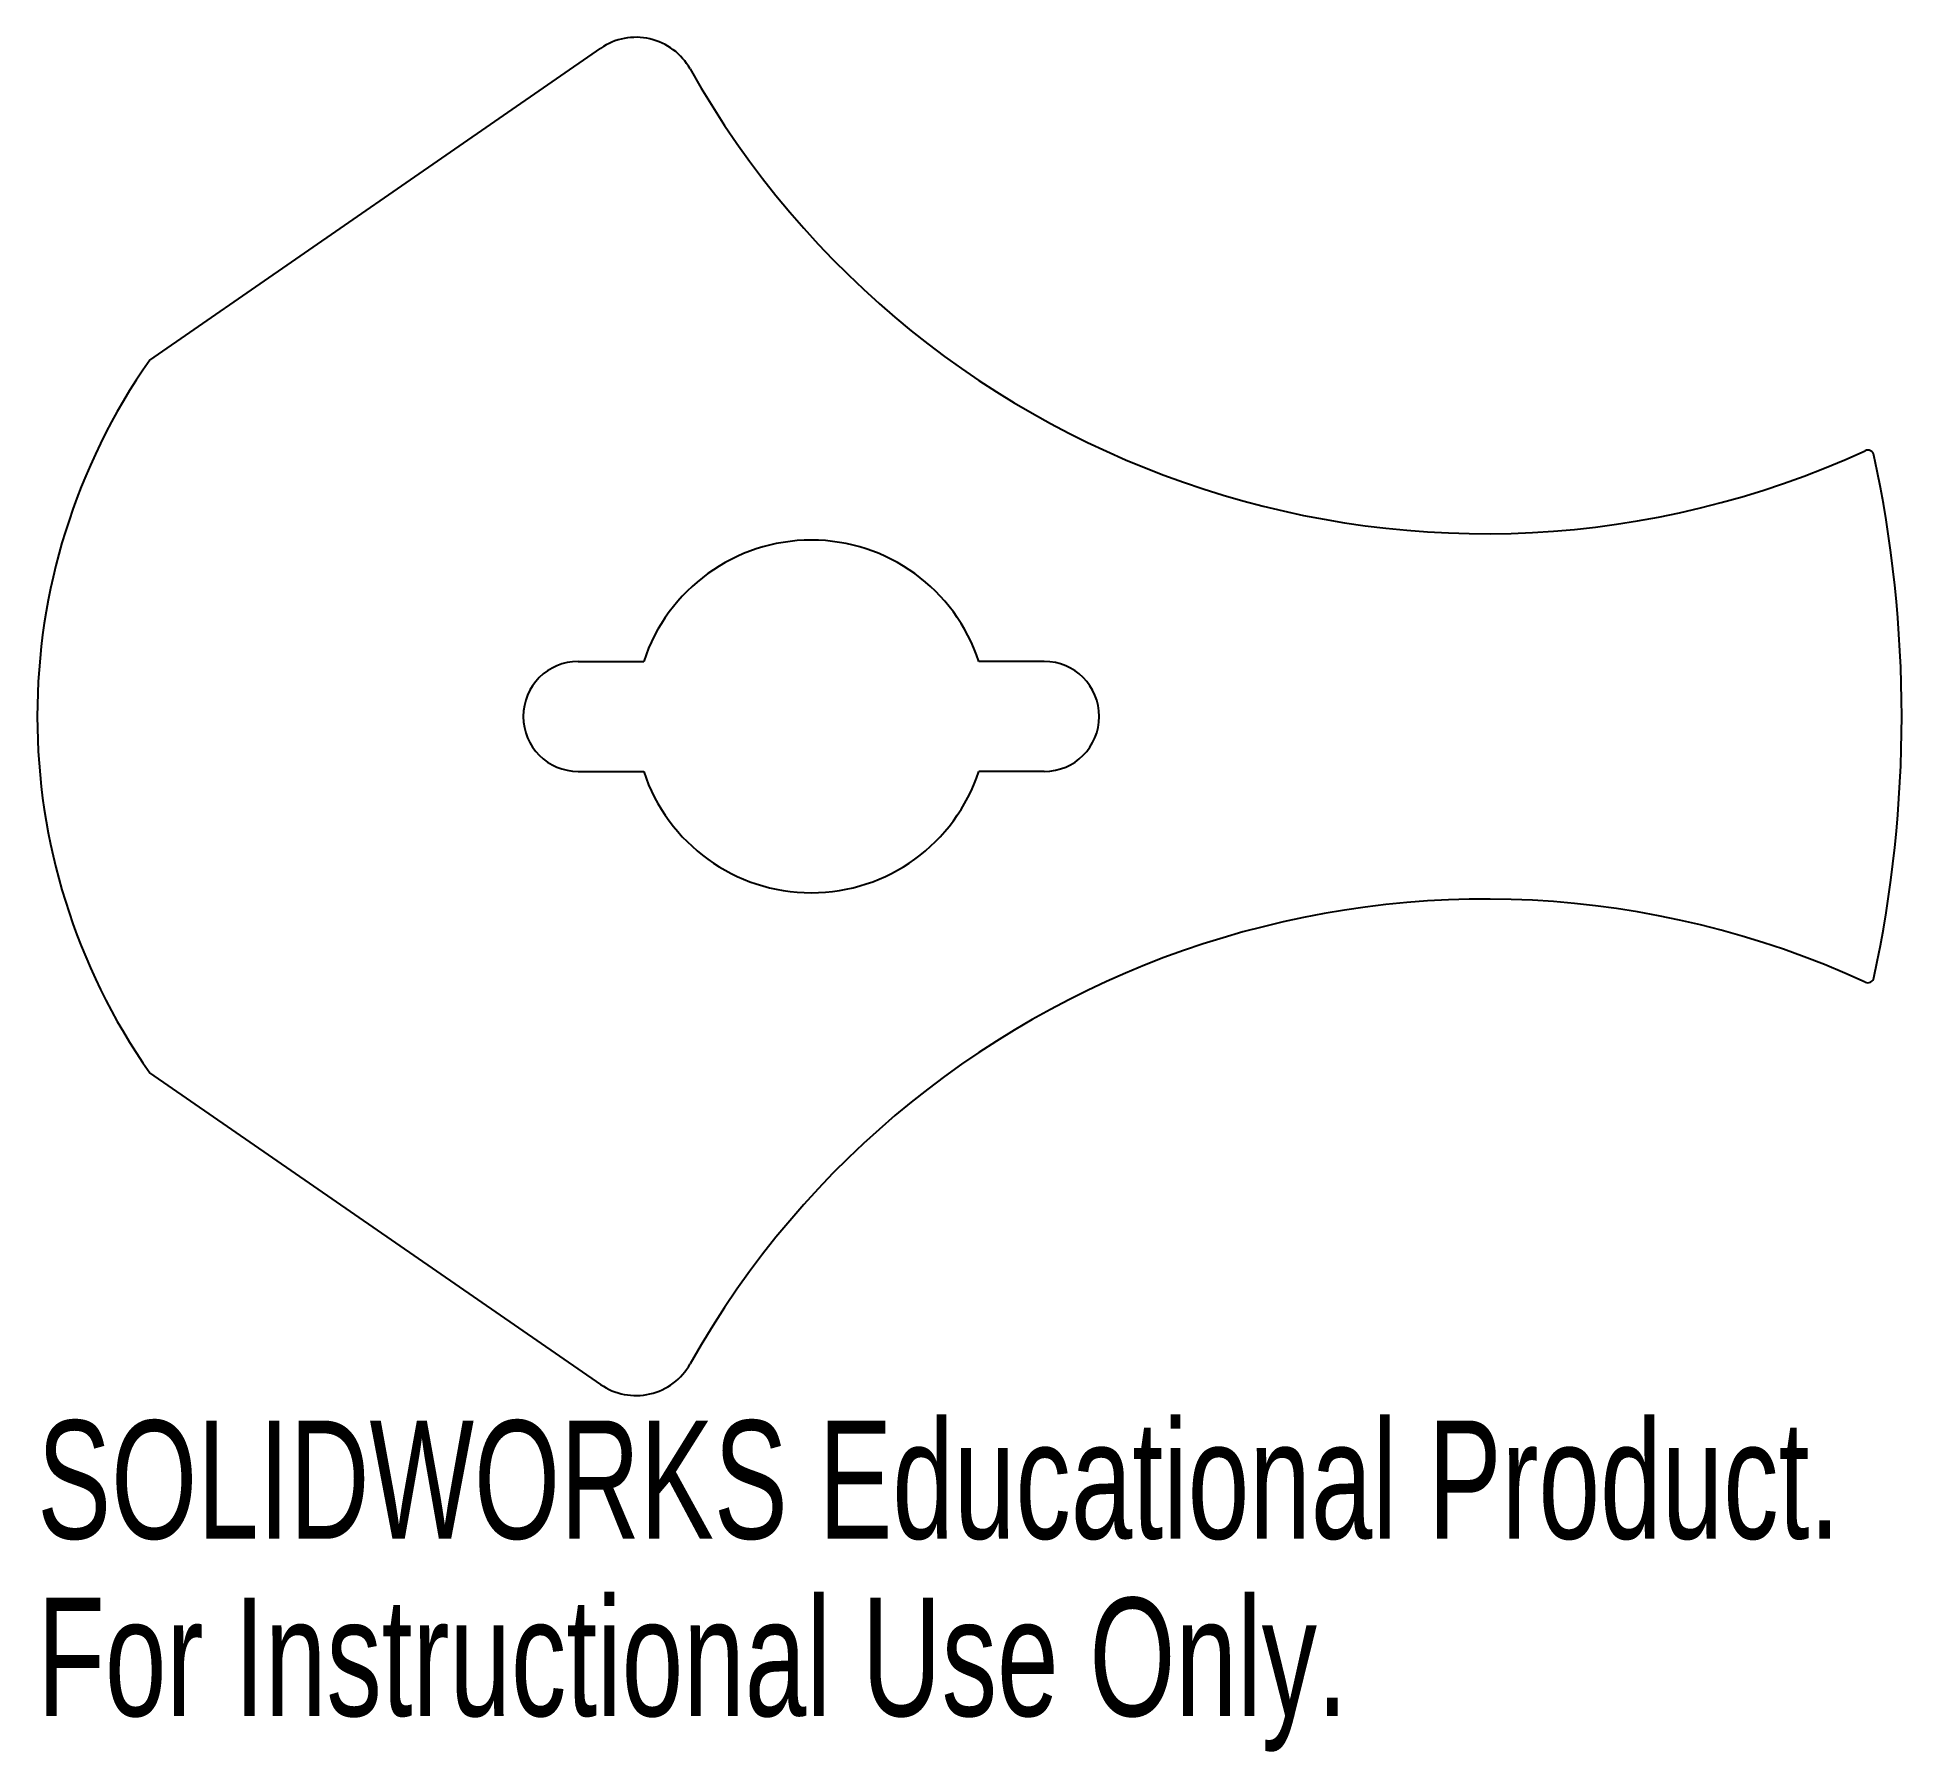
# Model space of a CAD drawing. Header units: inches. Extents: x -1 to 2, y -1.67 to 1.09.
import ezdxf

# ---------------------------------------------------------------- set-up
doc = ezdxf.new("R2010")
doc.units = ezdxf.units.IN
doc.header["$MEASUREMENT"] = 0
doc.styles.add('SLDTEXTSTYLE0', font='TXT', dxfattribs={"width": 0.7})

msp = doc.modelspace()

# ---------------------------------------------------------------- linework, layer by layer
at = {"color": 7, "linetype": 'Continuous', "lineweight": 25}
for p, q in [((-0.0936, 1.0754), (-0.8192, 0.5736)), ((-0.1296, 0.0885), (-0.0242, 0.0885)), ((0.6203, 0.0885), (0.5149, 0.0885)), ((-0.1296, -0.0885), (-0.0242, -0.0885)), ((0.6203, -0.0885), (0.5149, -0.0885)), ((-0.8192, -0.5736), (-0.0936, -1.0754))]:
    msp.add_line(p, q, dxfattribs=at)
for centre, radius, start, end in [((-0.0367, 0.9931), 0.1, 29.3869, 124.6693), ((1.3299, 1.7628), 1.4685, 209.3869, 294.6042), ((0, 0), 1, 145, 215), ((1.9455, 0.4186), 0.01, 12.142, 114.6042), ((0, 0), 2, 347.858, 12.142), ((0.2454, 0), 0.2838, 18.1734, 161.8266), ((-0.1296, 0), 0.0885, 90, 270), ((0.6203, 0), 0.0885, 270, 90), ((0.2454, 0), 0.2838, 198.1734, 341.8266), ((1.3299, -1.7628), 1.4685, 65.3958, 150.6131), ((1.9455, -0.4186), 0.01, 245.3958, 347.858), ((-0.0367, -0.9931), 0.1, 235.3307, 330.6131)]:
    msp.add_arc(centre, radius, start, end, dxfattribs=at)

# ---------------------------------------------------------------- texts
at = {"color": 7, "linetype": 'Continuous', "char_height": 0.1903, "attachment_point": 1, "style": 'SLDTEXTSTYLE0'}
for s, insert in [('SOLIDWORKS Educational Product.', (-1, -1.1333)), ('For Instructional Use Only.', (-1, -1.4187))]:
    msp.add_mtext(s, dxfattribs=dict(at, insert=insert))

doc.saveas('drawing.dxf')
